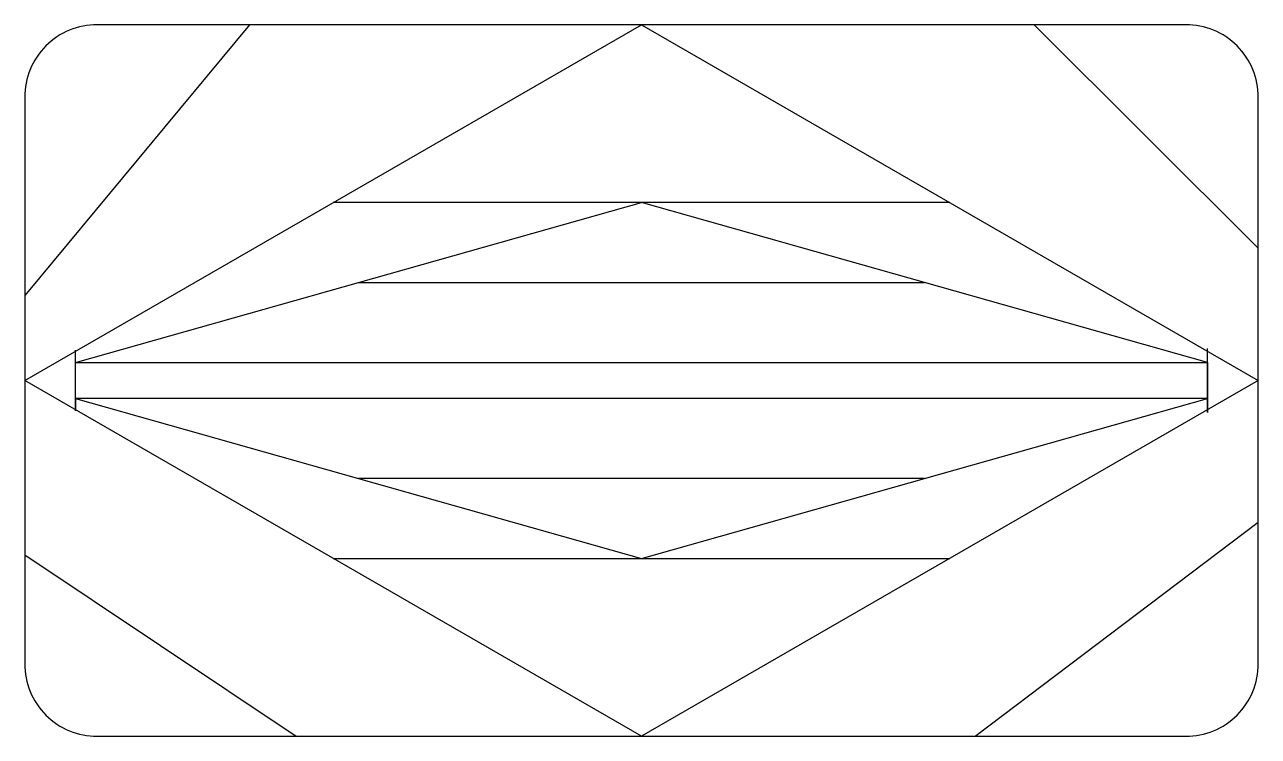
# Model space of a CAD drawing. Header units: millimetres. Extents: x -88.5 to -3.5, y 3.5 to 52.5.
import ezdxf

# ---------------------------------------------------------------- set-up
doc = ezdxf.new("R2010")
doc.units = ezdxf.units.MM
doc.layers.get('0').update_dxf_attribs({"linetype": 'CONTINUOUS'})

msp = doc.modelspace()

# ---------------------------------------------------------------- linework, layer by layer
for p, q in [((-73, 52.5), (-88.5, 33.855)), ((-3.5, 37.111), (-18.952, 52.5)), ((-85, 29.25), (-46, 40.25)), ((-24.75, 40.25), (-67.25, 40.25)), ((-7, 29.25), (-46, 40.25)), ((-65.5, 34.75), (-26.5, 34.75)), ((-85, 25.9), (-85, 30.1)), ((-7, 25.8), (-7, 30.2)), ((-85, 26.75), (-85, 25.9)), ((-85, 26.75), (-46, 15.75)), ((-46, 15.75), (-7, 26.75)), ((-7, 26.75), (-7, 25.8)), ((-26.5, 21.25), (-65.5, 21.25)), ((-23, 3.5), (-3.5, 18.242)), ((-88.5, 16), (-69.797, 3.5)), ((-67.25, 15.75), (-24.75, 15.75))]:
    msp.add_line(p, q)
msp.add_lwpolyline([(-83.5, 52.5, 0.414214), (-88.5, 47.5), (-88.5, 8.5, 0.414214), (-83.5, 3.5), (-8.5, 3.5, 0.414214), (-3.5, 8.5), (-3.5, 47.5, 0.414214), (-8.5, 52.5)], format="xyb", close=True)
for points in [[(-3.5, 28), (-46, 3.5), (-88.5, 28), (-46, 52.5)], [(-7, 29.25), (-7, 26.75), (-85, 26.75), (-85, 29.25)]]:
    msp.add_lwpolyline(points, close=True)

doc.saveas('drawing.dxf')
